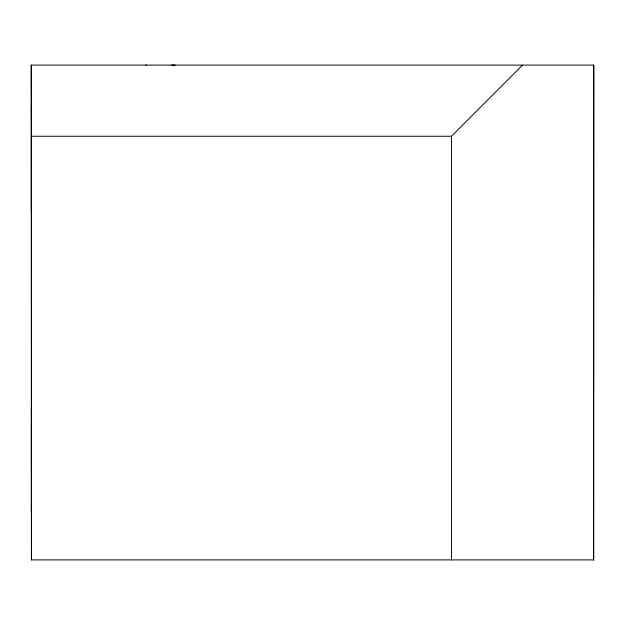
<?xml version="1.0" encoding="UTF-8"?>
<svg xmlns="http://www.w3.org/2000/svg" width="625" height="625" viewBox="0 0 625 625"><rect width="100%" height="100%" fill="white"/><g stroke="black" fill="none" stroke-linecap="round" stroke-linejoin="round"><path stroke-width="0.94" d="M31.414 474.656L31.375 425.391M31.438 136.258L31.438 559.914L31.25 65.094L31.438 136.258L451.484 136.258L522.562 65.094M31.406 505.625L31.391 512.461L31.391 408.984L31.383 411.109M451.477 559.898L451.484 136.258M593.75 65.094L593.633 559.898L593.75 65.094L31.25 65.094M145.82 65.086L146.414 65.086M171.586 65.094L175.156 65.094M31.25 559.898L593.742 559.898M31.398 111.922L31.391 108.164L31.391 211.641L31.414 135.133"/></g></svg>
